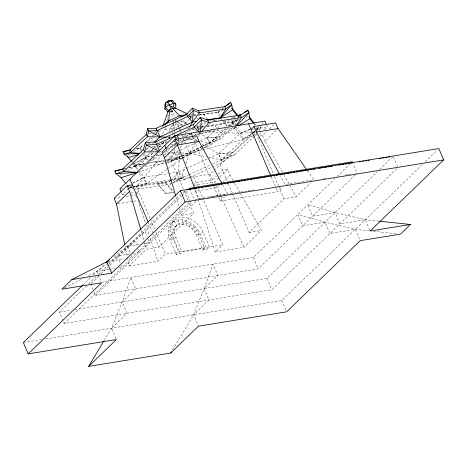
<?xml version="1.0" encoding="UTF-8"?>
<svg xmlns="http://www.w3.org/2000/svg" width="467" height="467" viewBox="0 0 467 467"><rect width="100%" height="100%" fill="white"/><g stroke="black" fill="none" stroke-linecap="round" stroke-linejoin="round"><path stroke-width="0.35" stroke-dasharray="2.33 1.75" d="M181.844 158.272L179.888 159.165L177.145 158.29L174.728 152.627L174.827 149.107M174.903 146.288L175.043 141.361L173.613 141.577M189.328 177.542L184.763 179.632L181.225 178.207L178.604 172.054L179.322 158.92L179.165 150.473M175.837 237.195L173.969 239.005L169.743 239.373L172.235 236.962A19.404 14.401 45.9 0 1 180.373 217.476A19.404 14.401 45.9 0 1 202.999 231.953L209.397 246.944L206.904 249.355L202.801 250.026C198.563 241.264 196.49 229.058 186.164 225.199L186.543 220.909C180.332 218.387 171.92 219.934 169.124 226.629C165.662 236.425 173.257 245.508 176.135 254.363L180.239 253.698L182.107 251.888L204.669 248.216L198.405 233.523L196.484 230.079A14.185 10.525 45.9 0 0 181.698 222.642A14.185 10.525 45.9 0 0 174.763 233.617L175.837 237.195L182.107 251.888M172.113 133.918L173.765 124.088M165.435 127.9L165.131 129.33L161.512 135.512M165.587 127.187L166.036 125.045M166.941 120.76L168.143 115.051M180.239 253.698C177.588 245.42 167.297 232.91 176.783 225.222M169.247 138.845L169.813 136.738M171.512 130.41L173.204 124.088M173.391 123.387L174.144 120.579M199.281 131.618L197.448 127.31L198.224 124.66M145.383 166.299L168.219 162.855L177.145 158.29L179.141 152.166M180.472 148.08L181.359 145.36M181.581 144.682L183.356 139.236M172.913 182.842L181.225 178.207L184.944 167.157M186.105 163.701L189.584 153.345L194.996 143.083M167.163 103.423L166.696 104.608L168.499 104.024M165.709 193.665L165.873 193.262L173.648 191.995L173.49 192.404L165.709 193.665L157.718 184.115L157.875 183.712L165.657 182.445L173.204 191.464M157.718 184.115L165.493 182.848L165.657 182.445M189.333 226.793L190.88 223.086L186.543 220.909M168.955 131.636L171.833 125.051M169.895 112.098L172.615 111.66L172.895 111.123L170.49 111.905M196.35 140.514L197.027 139.236M198.382 136.668L200.944 132.365M184.488 136.609L186.21 133.445M157.163 142.931L157.887 141.694M104.159 340.525L111.555 328.208L122.15 301.962L130.935 277.462L135.769 288.781L122.15 301.962L126.977 313.281L111.555 328.208L116.382 339.532M172.533 349.946L193.607 314.851L204.202 288.606L212.987 264.106L217.82 275.431L204.202 288.606L209.029 299.931L193.607 314.851L198.434 326.176M249.944 129.312L240.651 133.066L218.574 153.748L178.604 172.054L174.407 179.013L172.486 180.017M197.197 142.336L174.728 152.627L171.261 158.097L167.244 160.56L165.102 160.882M201.61 146.632L234.522 128.262L235.286 127.077M161.763 154.075L156.352 162.388L136.691 186.607L134.601 186.514M237.37 119.161L236.197 120.877L231.434 125.337M237.761 118.589L239.332 116.301M252.244 132.756L254.416 132.698L255.262 131.56M255.683 130.988L259.057 126.429M253.447 135.862L255.478 135.191L256.325 134.052M258.852 130.632L260.965 127.783L260.434 126.539M141.145 166.783L133.784 166.194L132.809 163.899L140.836 164.542L150.759 151.652M151.191 151.075L153.38 148.197M153.818 147.619L156.439 144.163M192.217 229.075L194.827 226.209L190.88 223.086M196.794 134.963L200.069 133.463L234.522 128.262L235.479 127.228M152.674 137.216L154.6 135.156M155.079 134.636L158.926 130.503M161.81 127.403L162.767 126.37L163.952 127.853M180.869 155.978L178.914 156.871L171.261 158.097L172.235 160.391L179.888 159.165L178.914 156.871L174.728 152.627L167.244 160.56L168.219 162.855L172.235 160.391L216.851 139.966L220.255 139.026L232.945 127.135M170.677 111.765L172.615 111.66L173.526 110.697M170.274 180.676L169.293 181.686L136.691 186.607L137.753 189.1L170.356 184.179L172.27 183.175L170.356 184.179L169.293 181.686L171.85 180.35M170.764 180.169L178.604 172.054L183.7 177.139L184.763 179.632L175.469 181.505L174.407 179.013L183.7 177.139M168.616 137.958L170.064 136.527M121.513 192.632L122.319 194.517L130.795 186.321M175.656 142.914L167.18 151.11L162.691 151.839M136.136 194.36L138.734 191.849L135.161 192.427M196.158 136.282L193.56 138.792L177.151 141.466M82.793 285.045L90.616 277.48M93.219 274.958L104.847 263.709M396.962 168.64L271.847 289.703L64.166 323.508L59.332 312.184L86.553 285.851M88.642 283.825L95.974 276.733M98.59 274.199L108.537 264.579M109.056 264.071L180.787 194.669M182.877 192.637L184.447 191.12M91.065 283.527L98.911 275.933M101.006 273.907L107.807 267.328M109.903 265.303L181.616 195.907M182.142 195.404L186.853 190.845M193.572 185.014L196.169 182.498L212.578 179.83L216.565 175.971M191.598 177.191L210.162 174.168L213.653 170.794M214.149 170.309L251.374 134.286M253.458 132.272L255.023 130.76M256.021 129.797L259.01 126.901M261.502 124.491L264.993 121.116M218.556 174.039L222.543 170.181L227.674 169.346L230.091 175.008L233.29 180.682M259.43 134.49L261.923 132.079M264.415 129.668L267.404 126.773L266.867 125.518M64.166 323.508L190.326 201.429L185.778 190.775M93.949 292.027L95.367 295.36L191.68 202.17M173.654 221.002L171.161 223.413L174.915 227.032C177.822 224.014 182.422 223.833 186.164 225.199M193.77 185.399L214.592 182.007L227.674 169.346M260.002 136.002L262.565 135.588L266.75 131.536M269.371 129.003L274.076 124.444M127.363 257.48L129.102 266.032L146.545 249.15L158.85 247.148L193.747 213.384L188.604 201.335M179.597 209.123L181.435 215.392L195.801 201.487M219.099 185.644L217.003 187.67L195.469 191.172L194.663 189.287M222.759 182.101L230.091 175.008M282.424 172.119L264.982 141.25L277.019 129.598M129.102 266.032L157.817 261.357L165.295 254.124L222.73 244.772L203.022 198.568M213.839 186.339L220.12 201.067L224.609 196.73M176.135 254.363L178.627 251.952L172.235 236.962M198.405 233.523L196.531 235.327L200.512 234.364L202.999 231.953M202.801 250.026L204.669 248.216M198.166 199.473L215.252 252.011L222.73 244.772M220.12 201.067L277.556 191.721L282.541 186.899M232.543 193.618L249.109 232.455L284 198.697L296.306 196.695L310.672 182.79M215.252 252.011L243.972 247.335L261.415 230.453L240.056 192.649M101.882 282.191L253.388 257.533L335.043 178.517M337.139 176.491L350.221 163.835M95.367 295.36L258.216 268.852L355.048 175.154M75.041 309.627L267.013 278.379L377.476 171.5M379.566 169.474L392.654 156.813M45.579 338.943L281.811 300.497L422.133 164.717M425.262 161.687L437.258 150.088M152.61 153.071L150.52 155.085L135.401 166.299L127.415 170.893M155.75 150.059L164.115 142.015M133.544 151.606L139.732 147.963L143.416 144.513M146.043 142.05L151.828 136.627M152.353 136.136L154.986 133.673M155.511 133.177L157.613 131.209M155.342 134.852L156.894 133.393M158.967 131.455L160.525 129.995M145.832 150.181L148.985 147.222M152.668 143.772L153.719 142.785M129.026 167.787L135.401 166.299L149.592 153.001M151.693 151.034L154.32 148.57M154.846 148.074L157.472 145.611M168.844 137.572L169.895 136.592M152.621 153.112L150.52 155.085L151.863 156.766M158.926 147.204L164.711 141.787M189.199 119.26L185.23 122.984L174.436 127.929L165.131 129.33L164.343 128.343M189.695 118.793L191.19 117.398L188.826 114.444M141.699 169.007L142.756 168.021M145.383 165.557L147.484 163.584M150.111 161.127L160.099 151.763L161.407 151.168M198.703 129.534L200.775 127.59M201.295 127.106L205.959 122.733M194.465 135.36L197.092 132.897M200.501 140.824L207.109 137.8L214.995 130.41M217.622 127.94L224.989 121.041L236.197 120.877L237.172 123.171L235.059 125.15M225.824 128.186L205.97 146.72L202.719 148.202M228.795 127.812L219.274 136.732L215.871 137.672L207.109 137.8L199.094 132.961M252.735 132.721L243.272 139.219L221.2 159.901L209.257 157.426M253.371 133.679L233.529 152.271L229.484 153.795L221.521 159.819L211.084 164.6M254.433 136.171L234.592 154.764L221.2 159.901L218.574 153.748L205.97 146.72L201.236 143.451M206.957 126.814L214.849 125.623L231.901 122.109L235.07 119.482M237.709 117.287L239.297 115.974M136.306 148.739L139.732 147.963L143.544 144.875M147.899 141.343L151.711 138.25L154.291 141.478M198.814 115.145L217.896 112.173L219.49 110.889M222.146 108.758L223.208 107.9M170.589 111.158L172.615 111.66L174.798 109.973M198.58 115.086L217.896 112.173L219.572 110.889M222.368 108.758L223.483 107.906M113.691 256.628L127.398 246.325L144.986 231.352L147.263 236.681M107.719 263.265L96.873 271.426L87.802 276.038M108.291 262.839L117.433 255.969L135.021 240.995L137.578 246.99M207.494 125.792L231.901 122.109L235.315 119.558M238.164 117.433L239.869 116.155M227.995 126.283L238.077 119.062M148.004 163.222L161.541 153.736M162.125 153.316L175.598 143.719M176.182 143.299L182.042 139.125M196.274 126.528L197.448 127.31L200.308 125.284M200.88 124.876L204.89 122.045M133.574 188.913L137.753 189.1L146.772 183.403L166.993 169.212M167.583 168.791L181.856 158.768M182.451 158.354L189.584 153.345L200.979 146.982M228.579 125.886L238.555 118.922M191.067 118.898L189.993 116.382L191.791 115.145M192.392 114.73L195.393 112.67M253.33 132.313L256.284 130.281M256.879 129.879L260.965 127.783L256.692 130.544M182.801 155.855L189.584 153.345L243.272 139.219L253.032 132.908M253.645 132.511L256.085 130.935M172.265 107.433L173.998 106.318M252.77 136.084L243.272 139.219L234.522 128.262L236.355 127.117M127.357 155.248L128.594 154.519M120.048 175.131L121.893 174.068M158.074 145.278L164.04 141.956M186.315 136.492L190.092 134.42M195.761 131.309L199.537 129.236M200.168 128.892L204.575 126.475M208.982 124.053L210.868 123.019M214.651 120.947L217.167 119.564M172.913 182.772L181.225 178.207L188.435 174.903M132.809 163.899L134.064 163.643L146.825 156.836L152.546 155.972M194.616 231.889L198.113 230.056L200.512 234.364L206.904 249.355M132.762 183.187L144.151 177.25L167.834 173.677M132.675 183.204L144.151 177.25L146.772 183.403L169.743 179.941M64.475 287.911L83.266 278.35M134.082 163.257L146.825 156.836L148.167 159.983M158.132 145.313L168.616 140.514M173.858 138.109L175.82 137.21M176.479 136.913L178.441 136.014M184.996 133.013L194.167 128.81M177.005 140.462L178.966 139.563M185.51 136.568L190.74 134.169M166.649 148.763L190.898 137.666M176.882 143.76L179.036 143.433L191.727 137.625M181.517 155.68L201.073 146.726M201.726 146.428L209.549 142.844L215.871 137.672L216.851 139.966L210.524 145.138L202.701 148.722M181.272 158.027L179.322 158.92L156.352 162.388L152.312 157.332M181.92 157.729L202.071 148.5M182.498 157.974L202.053 149.02M188.913 174.751L210.716 164.705M189.976 177.238L222.584 162.312L230.546 156.287L234.592 154.764L233.529 152.271L218.574 153.748L222.584 162.312L221.2 159.901L230.546 156.287L229.484 153.795L218.574 153.748M230.809 118.618L235.333 116.738M207.675 131.379L220.687 132.926L240.651 133.066L249.804 129.429M232.963 117.97L236.29 116.686M148.868 151.086L152.896 149.563M155.587 148.547L156.93 148.039M159.615 147.023L162.971 145.751M173.724 141.688L176.409 140.672M177.081 140.415L179.766 139.4M138.022 172.451L166.521 161.891M167.198 161.64L182.124 156.106M229.355 126.002L236.524 123.405M234.522 128.262L231.901 122.109L239.297 119.517M246.027 117.159L248.718 116.213M219.776 116.575L217.896 112.173L223.372 110.311M193.735 128.495L191.884 129.09L194.038 128.764M149.014 133.673L150.999 133.107M153.643 132.348L156.293 131.589M132.167 187.5L127.999 188.668L132.879 188.884M132.867 187.302L146.772 183.403L138.46 173M146.311 148.669L149.796 147.712M152.586 146.947L156.077 145.996M132.173 187.249L129.394 187.985L128.594 186.117M132.867 187.069L146.772 183.403M193.642 135.354L214.038 130.13M144.507 163.643L133.784 166.194L144.321 163.678M124.076 168.943L125.489 168.61M136.253 148.739L139.732 147.963L141.507 150.181M123.341 168.856L125.465 168.406M129.015 167.653L135.401 166.299L144.151 177.25M252.425 129.213L255.274 128.752M255.992 128.635L267.404 126.773M119.908 188.855L123.475 188.277M129.184 187.349L132.038 186.882M132.751 186.765L190.88 177.308M122.319 194.517L125.174 194.056M130.883 193.128L134.449 192.544M114.076 198.37L121.975 197.08M126.283 196.379L129.873 195.796M130.591 195.679L135.617 194.862M117.929 203.793L133.007 201.341M133.725 201.224L138.034 200.524L145.453 223.337M197.167 199.17L194.295 199.637L190.32 190.314M197.885 199.053L200.752 198.586M201.47 198.469L204.342 198.002M208.644 197.302L211.51 196.835M212.228 196.718L215.1 196.251M215.818 196.134L218.684 195.667M219.402 195.55L222.274 195.083M222.993 194.967L225.859 194.5M226.577 194.383L229.449 193.916M230.167 193.799L233.033 193.332M233.751 193.215L236.623 192.748M237.341 192.632L240.207 192.165M240.925 192.048L243.797 191.581M244.515 191.464L247.382 190.997M248.1 190.88L250.972 190.413M251.684 190.297L254.556 189.83M323.427 178.622L326.293 178.155M344.944 175.113L347.816 174.646M348.534 174.53L351.4 174.063M355.708 173.362L357.144 173.129M181.435 215.392L193.747 213.384M139.312 244.387L127.398 246.325L130.526 253.651M143.515 243.698L149.819 242.677L148.395 239.343M249.109 232.455L261.415 230.453M129.341 254.03L117.433 255.969L120.27 262.629M132.844 253.458L139.849 252.32L137.858 247.656M107.544 261.666L124.473 258.911M128.705 258.222L132.231 257.644L130.807 254.317M108.864 269.471L96.873 271.426L98.006 274.088M109.564 269.36L115.209 268.437M118.735 267.865L122.261 267.293L121.408 265.291M59.332 312.184L71.469 310.211M23.35 342.562L41.277 339.643M189.993 116.382L197.862 115.197M188.796 116.657L195.235 115.688M188.189 128.086L191.061 127.654M197.448 127.31L201.032 126.767M201.75 126.662L204.622 126.224M196.911 128.332L203.367 127.357M161.448 143.41L166.456 142.657M171.144 144.624L176.164 143.865M156.124 155.435L166.859 153.812M170.437 153.275L174.728 152.627M149.236 162.498L164.267 160.234M164.979 160.123L177.145 158.29M143.69 164.11L140.836 164.542L141.571 166.264M147.263 163.573L164.39 160.987M168.552 173.572L178.604 172.054M170.461 179.83L181.225 178.207M207.109 137.8L210.524 145.138L207.109 137.8L219.274 136.732L220.255 139.026L209.52 143.462L200.483 141.501M199.689 126.598L196.805 126.785L199.718 130.439L198.405 129.808M200.413 126.551L204.021 126.323M206.91 126.137L214.849 125.623L216.647 127.87M235.835 127.042L240.651 133.066L251.52 132.774M189.538 114.438L196.683 114.415M199.537 114.403L203.822 114.392L207.26 118.694M167.233 137.175L169.393 137.269M176.596 137.572L180.198 137.724M126.936 186.175L131.811 186.391M208.551 120.305L215.696 120.626M163.695 151.956L168.727 152.224M171.605 152.382L180.957 152.884M181.675 152.919L189.584 153.345L206.443 156.842M186.631 128.635L188.604 128.804M378.918 221.148L365.299 219.712L335.078 212.52L307.835 204.844L312.662 216.168L335.078 212.52L339.912 223.845L365.299 219.712L369.56 229.7M369.666 230.867L355.329 229.355L325.114 222.169L297.864 214.493L302.692 225.818L325.114 222.169L329.941 233.488L355.329 229.355L359.876 240.015M373.25 231.247L396.185 233.663M168.389 234.889L172.889 235.426M196.741 118.326L198.131 118.56M185.884 138.325L197.01 140.742M183.321 116.744L184.588 117.048M147.998 143.258L150.707 143.929M168.178 230.546L172.737 232.245M180.735 120.737L187.43 123.259M170.747 106.067L172.685 106.966M180.636 121.303L185.901 123.825M186.555 124.14L189.188 125.395M172.662 107.176L170.105 105.77L171.523 107.381M182.883 112.816L184.161 113.522M189.269 116.341L191.19 117.398M169.124 226.629L173.426 229.385M192.363 137.333L197.097 140.596M187.506 124.683L185.23 122.984L181.92 119.219M193.21 128.927L196.63 131.472M123.037 151.676L124.66 153.018M178.248 121.817L183.297 126.604M177.162 121.087L182.066 126.329M188.44 133.142L190.892 135.763M199.129 132.394L200.069 133.463L199.543 132.231M194.827 226.209L198.113 230.056M165.493 182.848L173.49 192.404M157.875 183.712L165.873 193.262M254.819 123.848L255.688 124.94M253.704 123.609L255.011 125.249M256.751 127.427L258.058 129.067L256.996 126.575M231.901 122.109L234.084 124.847M217.896 112.173L220.558 115.501M221.2 118.945L222.531 120.609M222.975 121.163L226.962 126.154M217.097 128.431L220.687 132.926M165.055 142.038L166.719 144.122M144.163 153.509L146.825 156.836M143.036 154.74L147.911 160.835M131.828 160.841L132.721 161.961M133.702 164.256L135.045 165.931L134.064 163.643M174.144 221.113L177.098 225.351M307.525 170.875L313.754 179.813L285.033 184.488L280.165 175.539M171.652 110.113L172.615 111.66M283.848 174.64L296.306 196.695M234.714 183.198L239.699 192.019M222.73 184.891L227.598 193.834L198.884 198.51L195.148 189.135M170.554 105.419L171.401 107.206M220.599 195.626L216.466 186.409M220.897 196.286L243.972 247.335M393.459 156.97L398.007 167.63M352.311 161.81L356.858 172.463M262.565 135.588L264.982 141.25M256.097 133.276L273.434 173.922M274.573 176.596L278.285 185.306M278.571 185.971L284 198.697M254.416 132.698L255.478 135.191M271.274 176.987L277.556 191.721M238.281 115.915L238.771 117.065M240.651 133.066L243.272 139.219M224.989 121.041L227.137 126.078M281.811 300.497L286.073 310.485M220.132 164.518L227.114 180.898M228.258 183.578L232.257 192.947M267.013 278.379L271.847 289.703M253.388 257.533L258.216 268.852M214.592 182.007L215.124 183.268M210.162 174.168L212.578 179.83M192.754 136.907L212.409 182.988M171.815 109.78L174.67 116.47M176.38 120.486L179.235 127.176M179.521 127.841L181.231 131.857M182.655 135.202L183.513 137.205M174.997 119.138L178.429 127.187M178.715 127.859L179.573 129.873M179.859 130.538L180.717 132.552M181.861 135.237L182.72 137.245M183.006 137.917L189.584 153.345M193.752 176.835L197.88 186.52M198.166 187.185L202.736 197.903M166.375 149.224L188.318 200.664M177.88 219.887L179.83 224.452M139.732 147.963L140.806 150.485M141.075 151.11L141.88 153.001M135.401 166.299L137.234 170.607M136.317 186.187L150.158 218.632M150.444 219.303L154.729 229.35M155.867 232.023L165.295 254.124M148.57 223.039L158.85 247.148M135.885 195.492L137.228 198.638M98.292 274.754L101.415 282.08M90.54 284.035L92.81 289.365M195.469 191.172L197.938 198.779M145.675 224.026L149.271 235.088M150.17 237.855L157.817 261.357M175.715 195.895L178.779 206.338M140.818 229.659L144.093 240.797M144.297 241.492L146.545 249.15M124.899 245.362L127.217 256.768M170.94 110.06L172.481 117.918M173.175 121.496L173.596 123.638M173.736 124.35L174.5 129.341M182.107 219.817L182.918 224.399M175.084 120.609L175.452 122.751M175.574 123.463L176.812 130.597M177.799 136.3L178.295 139.154M178.417 139.867L179.036 143.433M174.53 130.048L174.629 132.167M174.658 132.873L174.757 134.998"/><path stroke-width="0.7" d="M169.778 109.342L168.727 120.79L166.182 123.936M200.215 132.033L201.435 119.856L200.366 117.363L193.35 124.566L155.529 141.886L145.295 142.581L143.515 149.434L122.628 169.007L114.876 171.085L115.939 173.578L121.111 177.623L125.909 183.619M131.466 161.459L128.337 157.542L124.018 153.97L123.037 151.676L129.447 150.286L146.364 134.432L147.677 128.588L156.095 128.32L186.73 114.292L192.287 108.163L198.399 110.603L224.802 106.622L230.739 102.361L231.72 104.655L232.554 109.815L237.475 115.974M199.981 118.688L200.366 117.363L207.757 120.019L240.353 115.098L247.843 110.2L248.905 112.693L249.781 118.706L253.266 123.066M163.012 125.687L168.394 110.574M164.898 108.904L165.557 107.141L165.365 103.166L168.097 101.059L170.817 100.615L172.615 100.814L175.808 103.814L175.808 108.303L174.016 108.11L171.01 109.085L168.558 110.656L168.097 111.905L164.898 108.904L164.898 104.415L165.365 103.166L167.816 101.59L170.817 100.615L173.269 103.54L174.016 108.11M175.376 104.987L175.808 103.814L173.269 103.54L169.025 104.917L165.557 107.141L168.558 110.656M167.63 102.244L168.097 101.059L172.615 100.814M189.999 126.481L192.41 122.045L199.374 112.897L225.783 108.916L231.72 104.655L220.313 117.836L218.428 118.875M379.636 221.224L410.458 224.469L400.488 234.119L360.162 240.68L286.639 311.822L198.434 326.176L170.683 353.029L88.631 366.385L103.791 341.138M170.683 353.029L171.424 351.797M206.718 119.891L220.313 117.836L225.783 108.916L224.802 106.622M235.672 126.487L241.416 117.591L248.905 112.693L236.921 125.67M201.82 131.274L208.819 122.506L241.416 117.591L240.353 115.098M167.18 102.016L168.097 101.059L167.816 101.59L171.01 109.085M266.33 124.257L264.993 121.116L174.734 135.804L119.908 188.855L121.251 192.001M132.289 184.874L127.164 185.708L114.076 198.37L116.493 204.026L124.753 244.65M222.035 183.613L199.088 141.443L196.677 135.78L175.137 139.289L162.055 151.944L164.466 157.607L175.715 195.895M116.493 204.026L129.575 191.371L127.164 185.708M164.466 157.607L177.553 144.945L199.088 141.443M109.692 259.634L106.838 261.777L71.854 279.581L61.883 289.225L101.701 282.745L28.178 353.887L23.35 342.562L82.274 285.553M105.846 262.74L180.361 190.641L438.822 148.57L443.65 159.895L370.127 231.037L410.458 224.469M187.897 189.83L189.468 188.312L352.311 161.81M250.995 129.447L254.112 126.434L275.647 122.926L278.063 128.588L306.696 169.684M71.854 279.581L111.671 273.102L185.189 201.96L443.65 159.895M88.631 366.385L116.382 339.532L28.178 353.887M164.261 124.975L168.727 120.79L179.521 115.845L185.959 114.876M154.244 142.295L160.029 136.872L192.41 122.045L196.7 121.397M225.158 106.628L230.739 102.361M244.422 112.751L247.843 110.2L248.035 111.537M220.313 117.836L232.554 109.815L231.819 108.099M238.182 125.967L249.781 118.706L249.25 117.456M238.841 115.582L240.511 114.584L237.925 115.658M121.111 177.623L137.345 172.662M138.693 154.606L128.337 157.542L127.847 156.392M114.876 171.085L123.37 169.107M130.818 149.977L129.447 150.286L130.421 152.581L139.388 153.38M123.037 151.676L130.69 149.977M254.112 126.434L256.523 132.091L278.063 128.588M186.934 189.876L188.37 189.643M189.806 189.404L191.248 189.17M192.684 188.937L194.12 188.703M195.556 188.47L196.992 188.236M198.434 188.003L199.87 187.769M201.306 187.536L202.742 187.302M204.178 187.069L205.62 186.835M207.056 186.602L208.492 186.368M209.928 186.129L211.364 185.895M212.806 185.662L214.242 185.428M215.678 185.195L217.114 184.961M218.556 184.728L219.992 184.494M221.428 184.261L222.864 184.027M224.3 183.794L225.742 183.56M227.178 183.327L228.614 183.093M230.05 182.854L231.486 182.62M232.928 182.387L234.364 182.153M235.8 181.92L237.236 181.686M238.672 181.453L240.114 181.219M241.55 180.986L242.986 180.752M244.422 180.519L245.858 180.285M247.3 180.052L248.736 179.813M250.172 179.579L251.608 179.346M253.044 179.112L254.486 178.879M255.922 178.645L257.358 178.412M258.794 178.178L260.23 177.945M261.672 177.711L263.108 177.478M264.544 177.244L265.98 177.011M267.422 176.777L268.858 176.538M270.294 176.304L271.73 176.071M273.166 175.837L274.608 175.604M276.044 175.37L277.48 175.137M278.916 174.903L280.352 174.67M281.794 174.436L283.23 174.203M284.666 173.969L286.102 173.736M287.538 173.502L288.98 173.263M290.416 173.029L291.852 172.796M293.288 172.562L294.724 172.329M296.166 172.095L297.602 171.862M299.038 171.628L300.474 171.395M301.91 171.161L303.352 170.928M304.788 170.694L306.224 170.461M307.66 170.227L309.096 169.988M310.537 169.755L311.974 169.521M313.41 169.287L314.846 169.054M319.159 168.353L320.596 168.12M322.032 167.887L323.473 167.653M324.909 167.419L326.345 167.186M327.781 166.947L329.217 166.713M330.659 166.48L332.095 166.246M339.281 165.079L340.717 164.845M342.153 164.612L343.589 164.378M345.031 164.145L346.467 163.911M347.903 163.672L349.339 163.438M350.775 163.205L352.217 162.971M359.403 161.804L360.839 161.57M362.275 161.337L363.711 161.103M365.153 160.87L366.589 160.636M368.025 160.397L369.461 160.163M379.525 158.529L380.961 158.295M382.397 158.062L383.833 157.828M385.269 157.595L386.711 157.361M388.147 157.122L389.583 156.889M137.31 172.486L115.939 173.578L123.691 171.494L137.304 172.405M139.248 153.684L124.018 153.97L130.421 152.581L147.344 136.726L148.658 130.883L147.677 128.588M158.687 151.781L144.577 151.921L123.691 171.494L122.628 169.007M166.515 137.146L147.344 136.726L146.364 134.432M182.054 116.446L179.521 115.845L172.09 107.889M174.623 107.865L187.536 113.843M158.792 151.127L146.358 145.074L145.295 142.581M198.656 131.863L194.412 127.059L193.35 124.566M249.15 116.756L254.381 123.3M232.023 108.081L237.837 115.355M256.523 132.091L279.47 174.261M159.516 150.532L155.529 141.886M248.578 123.784L270.702 175.65M207.757 120.019L208.819 122.506L201.435 119.856L194.412 127.059L156.591 144.373L146.358 145.074L144.577 151.921L143.515 149.434M198.399 110.603L199.374 112.897L193.268 110.451L192.287 108.163M186.73 114.292L187.705 116.581L192.41 122.045L193.268 110.451L187.705 116.581L157.07 130.608L148.658 130.883L160.029 136.872L156.095 128.32M191.143 133.136L192.754 136.907M174.734 135.804L176.345 139.58M175.137 139.289L194.616 187.798M189.468 188.312L190.034 189.643M164.763 145.453L166.106 148.594M180.361 190.641L185.189 201.96M129.873 179.211L148.284 222.374M106.838 261.777L111.671 273.102M129.575 191.371L140.818 229.659"/></g></svg>
